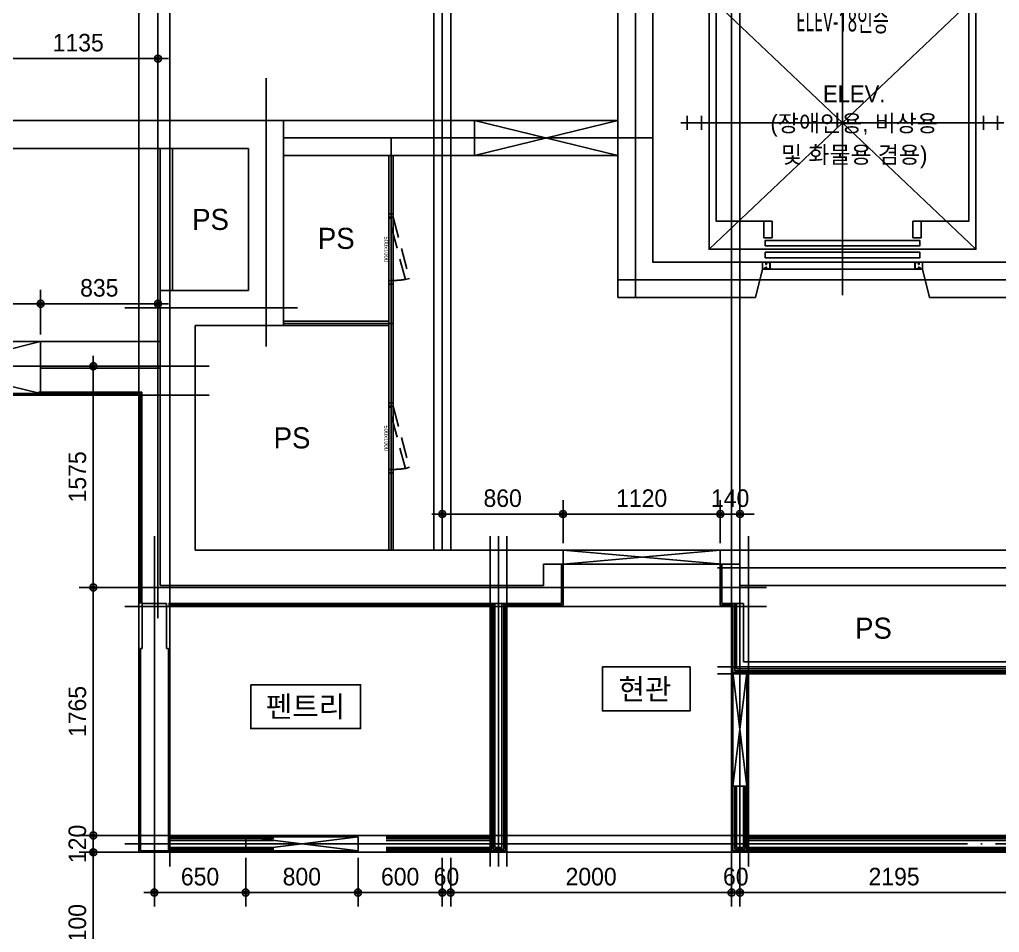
# Model space of a CAD drawing. Header units: millimetres. Extents: x 0 to 92204, y -190080 to 23760.
# Drawn here: x 11839 to 18816, y -176458 to -169961 of the extents above; entities that cross this region are included whole.
import ezdxf
from ezdxf.enums import TextEntityAlignment as Align

# ---------------------------------------------------------------- set-up
doc = ezdxf.new("R2010")
doc.units = ezdxf.units.MM
doc.header["$LTSCALE"] = 100
for name, pattern in [('AUDIT_D_220706163347-0', [0]), ('CEN', [62, 60, -1, 0, -1]), ('xr-101_102동-2F$0$HID', [2.3, 1.5, -0.8])]:
    doc.linetypes.add(name, pattern=pattern)
doc.layers.get('defpoints').update_dxf_attribs({"color": 139})
for name, color, linetype in [('A-STEEL', 4, 'Continuous'), ('AA-XXXX-DIMS', 7, 'Continuous'), ('AA-XXXX-TEXT#LEV', 3, 'Continuous'), ('CEN_CON', 1, 'CEN'), ('CEN_WALL', 12, 'CEN'), ('CONC', 2, 'Continuous'), ('DIM', 7, 'AUDIT_D_220706163347-0'), ('ELE3_CON', 7, 'Continuous'), ('ELEV-ER', 4, 'Continuous'), ('MC', 135, 'Continuous'), ('ROM', 7, 'AUDIT_D_220706163347-0'), ('WAL', 3, 'Continuous'), ('WAL_DRY', 7, 'Continuous'), ('xr-101_102동-2F$0$AA-DWXM-DOOR(PS점검구)', 4, 'xr-101_102동-2F$0$HID'), ('실명', 3, 'AUDIT_D_220706163347-0'), ('실명박스', 7, 'AUDIT_D_220706163347-0'), ('창호-open', 4, 'Continuous')]:
    doc.layers.add(name, color=color, linetype=linetype)
doc.layers.add('AA-XXXX-MC', color=153, linetype='AUDIT_D_220706163347-0', plot=False)
doc.layers.add('xr-101_102동-2F$0$DEFPOINT', color=231, linetype='Continuous', plot=False)
doc.styles.add('HAUD01', font='Dotum.ttf')
doc.styles.add('xr-101_102동-2F$0$HAUD01', font='Dotum.ttf')
doc.styles.add('돋움', font='Dotum.ttf')
doc.styles.add('맑은고딕', font='malgun.ttf', dxfattribs={"width": 0.9})
doc.dimstyles.new('내부100', dxfattribs={"dimscale": 50, "dimtxt": 2.5, "dimasz": 1, "dimexe": 2, "dimexo": 1, "dimgap": 1, "dimtad": 1, "dimdec": 0, "dimzin": 0, "dimdsep": 46, "dimtxsty": '돋움', "dimblk1": 'DIMDOT', "dimblk2": 'DIMDOT', "dimsah": 1, "dimcen": 0.09, "dimdle": 2, "dimclrd": 7, "dimclre": 7, "dimclrt": 3, "dimadec": 0, "dimazin": 0, "dimtfac": 1, "dimtdec": 0, "dimtix": 1, "dimtmove": 2, "dimatfit": 3, "dimldrblk": 'DIMDOT', "dimfxl": 1, "dimtolj": 1, "dimtzin": 0, "dimarcsym": 0})

# ---------------------------------------------------------------- blocks, each defined once
blk = doc.blocks.new('ELE_17(비진입)')
at = {"layer": 'CONC', "extrusion": (0, 0, -1)}
for p, q in [((-570, -991.6), (-570, -1041.6)), ((570, -991.6), (570, -1041.6))]:
    blk.add_line(p, q, dxfattribs=at)
at = {"layer": 'defpoints'}
blk.add_lwpolyline([(-1350, 1558.4), (1350, 1558.4), (1350, -991.6), (-1350, -991.6)], close=True, dxfattribs=at)
at = {"layer": 'ELEV-ER', "color": 1, "extrusion": (0, 0, -1)}
for p, q in [((0, 1229.9), (0, -1227.1)), ((700, 1038.6), (-700, 1038.5)), ((-1150, 0), (1150, 0))]:
    blk.add_line(p, q, dxfattribs=at)
at = {"layer": 'ELEV-ER', "extrusion": (0, 0, -1)}
for p, q in [((-550, 1013.5), (-550, 1063.5)), ((-550, 1013.5), (-550, 1063.5)), ((-475, 1063.5), (-525, 1063.5)), ((-525, 1063.5), (-525, 1013.5)), ((-475, 1063.5), (-525, 1063.5)), ((-525, 1063.5), (-525, 1013.5)), ((-500, 1113.5), (500, 1113.6)), ((-500, 963.5), (-500, 1113.5)), ((-475, 1013.5), (-475, 1063.5)), ((-475, 1013.5), (-475, 1063.5)), ((475, 1013.6), (475, 1063.6)), ((475, 1063.6), (525, 1063.6)), ((500, 1113.6), (500, 963.6)), ((525, 1063.6), (525, 1013.6)), ((550, 1013.6), (550, 1063.6)), ((-525, 1013.5), (-475, 1013.5)), ((-525, 1013.5), (-475, 1013.5)), ((525, 1013.6), (475, 1013.6)), ((500, 963.6), (-500, 963.5)), ((-950, -898.6), (900, 851.4)), ((950, -898.6), (-900, 851.4)), ((-1105, 50), (-1105, -50)), ((-1005, 50), (-1005, -50)), ((1005, 50), (1005, -50)), ((1105, 50), (1105, -50)), ((-560, -818.7), (-560, -698.7)), ((-500, -698.7), (-500, -818.7)), ((500, -818.6), (500, -698.6)), ((560, -698.6), (560, -818.6)), ((-560.1, -818.6), (-500.1, -818.6)), ((-500, -818.7), (-560, -818.7)), ((560, -818.6), (500, -818.6)), ((-570, -991.6), (-545, -991.6)), ((-570, -1041.6), (-555, -1041.6)), ((-515, -991.6), (515, -991.6)), ((-515, -1041.6), (515, -1041.6)), ((545, -991.6), (570, -991.6)), ((555, -1041.6), (570, -1041.6))]:
    blk.add_line(p, q, dxfattribs=at)
for points in [[(950, 901.4), (950, -898.6), (-950, -898.6), (-950, 901.4)], [(542, -994.6), (518, -994.6), (518, -1038.6), (542, -1038.6), (542, -1026.6), (545, -1026.6), (545, -1041.6), (515, -1041.6), (515, -991.6), (545, -991.6), (545, -1006.6), (542, -1006.6)], [(-542, -994.6), (-518, -994.6), (-518, -1038.6), (-542, -1038.6), (-542, -1026.6), (-545, -1026.6), (-545, -1041.6), (-515, -1041.6), (-515, -991.6), (-545, -991.6), (-545, -1006.6), (-542, -1006.6)]]:
    blk.add_lwpolyline(points, close=True, dxfattribs=at)
blk.add_lwpolyline([(-500, -698.6), (-900, -698.6), (-900, 851.4), (900, 851.4), (900, -698.6), (500, -698.7)], dxfattribs=at)
at = {"layer": 'ELEV-ER'}
for points in [[(-550, -875.7), (550, -875.7), (550, -835.7), (-550, -835.7)], [(-550, -960.7), (550, -960.7), (550, -920.7), (-550, -920.7)], [(-555, -1041.6), (-545, -1041.6), (-545, -1031.6), (-555, -1031.6)], [(555, -1041.6), (545, -1041.6), (545, -1031.6), (555, -1031.6)]]:
    blk.add_lwpolyline(points, close=True, dxfattribs=at)
at = {"layer": 'defpoints', "extrusion": (0, 0, -1), "style": '맑은고딕', "text_generation_flag": 2, "width": 0.6}
blk.add_text('ELEV-18인승', height=150, dxfattribs=at).set_placement((0, 801.3), align=Align.TOP_CENTER)
blk = doc.blocks.new('A$C38A1636F')
at = {"layer": 'xr-101_102동-2F$0$AA-DWXM-DOOR(PS점검구)'}
for p, q in [((225, 0), (-225, 0)), ((-225, -30), (225, -30))]:
    blk.add_line(p, q, dxfattribs=at)
for points in [[(-250, 0), (-225, 0), (-225, -30), (-250, -30)], [(250, 0), (225, 0), (225, -30), (250, -30)], [(-209.7, -146.5), (-217.4, -117.5), (217.2, -1), (225, -30)]]:
    blk.add_lwpolyline(points, close=True, dxfattribs=at)
blk.add_arc((385.2, -21.3), 610.2, 180.81816, 189.07051, dxfattribs=at)
at = {"layer": 'xr-101_102동-2F$0$DEFPOINT', "style": 'xr-101_102동-2F$0$HAUD01'}
blk.add_text('500x1000', height=30, rotation=180, dxfattribs=at).set_placement((-2.5, 18.6), align=Align.MIDDLE_CENTER)
blk = doc.blocks.new('CO-101-23F', base_point=(132164.9, -37223.7))
at = {"layer": 'A-STEEL'}
for p, q in [((133544.9, -37223.7), (133544.9, -34413.7)), ((133574.9, -37223.7), (133574.9, -34413.7)), ((132794.9, -35593.7), (133544.9, -35593.7)), ((132794.9, -35623.7), (133544.9, -35623.7))]:
    blk.add_line(p, q, dxfattribs=at)
at = {"layer": 'CEN_CON'}
for p, q in [((135299.9, -35423.7), (135299.9, -32373.7)), ((132794.9, -34288.7), (135424.9, -34288.7)), ((133559.9, -37223.7), (133559.9, -34288.7)), ((135174.9, -35298.7), (138374.9, -35298.7)), ((132794.9, -35608.7), (133574.9, -35608.7))]:
    blk.add_line(p, q, dxfattribs=at)
at = {"layer": 'CONC', "color": 2}
for p, q in [((135174.9, -32373.7), (135174.9, -35423.7)), ((135424.9, -35173.7), (135424.9, -32623.7)), ((134154.9, -34163.7), (134154.9, -34413.7)), ((136204.9, -35173.7), (135424.9, -35173.7)), ((138124.9, -35173.7), (137344.9, -35173.7)), ((135174.9, -35423.7), (136154.9, -35423.7)), ((137394.9, -35423.7), (138124.9, -35423.7))]:
    blk.add_line(p, q, dxfattribs=at)
at = {"layer": 'CONC'}
for p, q in [((132794.9, -34163.7), (134154.9, -34163.7)), ((132794.9, -34413.7), (134154.9, -34413.7)), ((136204.9, -35223.7), (136154.9, -35423.7)), ((137344.9, -35223.7), (137394.9, -35423.7))]:
    blk.add_line(p, q, dxfattribs=at)
at = {"layer": 'ELE3_CON'}
blk.add_line((134154.9, -34413.7), (135174.9, -34413.7), dxfattribs=at)
blk.add_blockref('ELE_17(비진입)', (136774.9, -34182.1))
at = {"layer": 'AA-XXXX-TEXT#LEV', "rotation": 89.99999999999999}
for p in [(133544.9, -35078.7), (133544.9, -36423.7)]:
    blk.add_blockref('A$C38A1636F', p, dxfattribs=at)
blk = doc.blocks.new('U-131B(기본)', base_point=(-85340.5, -187585.7))
at = {"layer": 'CEN_CON'}
for p, q in [((-77050.5, -176950.7), (-77050.5, -180793.7)), ((-76280.5, -176950.7), (-76280.5, -178860.7)), ((-85945.5, -177250.7), (-76055.5, -177250.7)), ((-76055.5, -178585.7), (-77285.5, -178585.7)), ((-77075.5, -182560.7), (-77075.5, -180210.7)), ((-73065.5, -180435.7), (-70710.5, -180435.7)), ((-77285.5, -180575.7), (-72715.5, -180575.7))]:
    blk.add_line(p, q, dxfattribs=at)
at = {"layer": 'CEN_WALL'}
for p, q in [((-81085.5, -179000.7), (-76685.5, -179000.7)), ((-74625.5, -182560.7), (-74625.5, -180210.7)), ((-72905.5, -180210.7), (-72905.5, -182560.7)), ((-70710.5, -181140.7), (-73065.5, -181140.7)), ((-77285.5, -182400.7), (-70710.5, -182400.7))]:
    blk.add_line(p, q, dxfattribs=at)
at = {"layer": 'CONC'}
for p, q in [((-78185.5, -177250.7), (-76155.5, -177250.7)), ((-76155.5, -177250.7), (-76155.5, -178710.7)), ((-78185.5, -177450.7), (-76405.5, -177450.7)), ((-76405.5, -177450.7), (-76405.5, -178460.7)), ((-76405.5, -178460.7), (-77035.5, -178460.7)), ((-77035.5, -178460.7), (-77035.5, -180560.7)), ((-76155.5, -178710.7), (-76785.5, -178710.7)), ((-76785.5, -178710.7), (-76785.5, -180310.7)), ((-76785.5, -180310.7), (-74165.5, -180310.7)), ((-74165.5, -180310.7), (-74165.5, -180410.7)), ((-73045.5, -180310.7), (-70585.5, -180310.7)), ((-73045.5, -180310.7), (-73045.5, -180410.7)), ((-74165.5, -180410.7), (-74305.5, -180410.7)), ((-74305.5, -180410.7), (-74305.5, -180560.7)), ((-73045.5, -180410.7), (-72905.5, -180410.7)), ((-72905.5, -180410.7), (-72905.5, -180560.7)), ((-77035.5, -180560.7), (-74305.5, -180560.7)), ((-72905.5, -180560.7), (-70822.5, -180560.7)), ((-77162.5, -181010.7), (-77162.5, -180690.7)), ((-76988.5, -180690.7), (-77162.5, -180690.7)), ((-76988.5, -181010.7), (-76988.5, -180690.7)), ((-77175.5, -182450.7), (-77175.5, -181010.7)), ((-77162.5, -181010.7), (-77175.5, -181010.7)), ((-76975.5, -181010.7), (-76988.5, -181010.7)), ((-76975.5, -182450.7), (-76975.5, -181010.7)), ((-77175.5, -182450.7), (-76975.5, -182450.7))]:
    blk.add_line(p, q, dxfattribs=at)
at = {"layer": 'MC'}
for p, q in [((-77185.5, -182460.7), (-77185.5, -176950.7)), ((-81085.5, -179205.7), (-76685.5, -179205.7)), ((-76965.5, -182560.7), (-76965.5, -180210.7)), ((-74685.5, -182560.7), (-74685.5, -180210.7)), ((-74565.5, -182560.7), (-74565.5, -180210.7)), ((-72965.5, -180210.7), (-72965.5, -182560.7)), ((-72845.5, -180210.7), (-72845.5, -182560.7)), ((-77285.5, -180710.7), (-72715.5, -180710.7)), ((-70710.5, -181190.7), (-73065.5, -181190.7)), ((-77285.5, -182340.7), (-70710.5, -182340.7)), ((-77285.5, -182460.7), (-70710.5, -182460.7))]:
    blk.add_line(p, q, dxfattribs=at)
at = {"layer": 'WAL'}
for p, q in [((-77035.5, -178460.7), (-77035.5, -177450.7)), ((-76945.5, -178460.7), (-76945.5, -177450.7)), ((-77885.5, -178825.7), (-77035.5, -178825.7)), ((-77885.5, -179015.7), (-77885.5, -178825.7)), ((-77885.5, -179015.7), (-77035.5, -179015.7))]:
    blk.add_line(p, q, dxfattribs=at)
at = {"layer": 'WAL_DRY'}
for p, q in [((-77900.5, -179185.7), (-77165.5, -179185.7)), ((-77900.5, -179195.7), (-77175.5, -179195.7)), ((-77175.5, -179195.7), (-77175.5, -180690.7)), ((-77165.5, -179185.7), (-77165.5, -180690.7)), ((-74175.5, -180690.7), (-74175.5, -180410.7)), ((-74165.5, -180700.7), (-74165.5, -180410.7)), ((-73045.5, -180700.7), (-73045.5, -180410.7)), ((-73035.5, -180690.7), (-73035.5, -180410.7)), ((-76975.5, -180690.7), (-74175.5, -180690.7)), ((-76975.5, -180700.7), (-74675.5, -180700.7)), ((-74675.5, -182450.7), (-74675.5, -180690.7)), ((-74663, -182438.2), (-74663, -180690.7)), ((-74650.5, -182425.7), (-74650.5, -180690.7)), ((-74600.5, -182425.7), (-74600.5, -180690.7)), ((-74588, -182438.2), (-74588, -180690.7)), ((-74575.5, -182450.7), (-74575.5, -180690.7)), ((-74575.5, -180700.7), (-74165.5, -180700.7)), ((-73045.5, -180700.7), (-72955.5, -180700.7)), ((-73035.5, -180690.7), (-72955.5, -180690.7)), ((-72955.5, -180690.7), (-72955.5, -181180.7)), ((-72955.5, -180690.7), (-72880.5, -180690.7)), ((-72943, -180690.7), (-72943, -181168.2)), ((-72930.5, -180690.7), (-72930.5, -181155.7)), ((-72880.5, -180690.7), (-72880.5, -181105.7)), ((-70835.5, -181105.7), (-72880.5, -181105.7)), ((-70835.5, -181180.7), (-72955.5, -181180.7)), ((-70835.5, -181168.2), (-72943, -181168.2)), ((-70835.5, -181155.7), (-72930.5, -181155.7)), ((-72955.5, -181990.7), (-72955.5, -182450.7)), ((-72943, -181990.7), (-72943, -182438.2)), ((-72930.5, -181990.7), (-72930.5, -182425.7)), ((-72880.5, -181990.7), (-72880.5, -182425.7)), ((-72868, -181990.7), (-72868, -182438.2)), ((-72855.5, -181990.7), (-72855.5, -182450.7)), ((-76975.5, -182350.7), (-76225.5, -182350.7)), ((-76975.5, -182363.2), (-76225.5, -182363.2)), ((-76975.5, -182375.7), (-76225.5, -182375.7)), ((-75425.5, -182350.7), (-74675.5, -182350.7)), ((-75425.5, -182363.2), (-74675.5, -182363.2)), ((-75425.5, -182375.7), (-74675.5, -182375.7)), ((-72855.5, -182350.7), (-70835.5, -182350.7)), ((-72855.5, -182363.2), (-70835.5, -182363.2)), ((-72855.5, -182375.7), (-70835.5, -182375.7)), ((-76975.5, -182425.7), (-76225.5, -182425.7)), ((-76975.5, -182438.2), (-76225.5, -182438.2)), ((-76975.5, -182450.7), (-76225.5, -182450.7)), ((-75425.5, -182425.7), (-74675.5, -182425.7)), ((-75425.5, -182438.2), (-74675.5, -182438.2)), ((-75425.5, -182450.7), (-74675.5, -182450.7)), ((-74675.5, -182450.7), (-74575.5, -182450.7)), ((-74663, -182438.2), (-74588, -182438.2)), ((-74650.5, -182425.7), (-74600.5, -182425.7)), ((-72955.5, -182450.7), (-72855.5, -182450.7)), ((-72943, -182438.2), (-72868, -182438.2)), ((-72930.5, -182425.7), (-72880.5, -182425.7)), ((-72855.5, -182425.7), (-70835.5, -182425.7)), ((-72855.5, -182438.2), (-70835.5, -182438.2)), ((-72855.5, -182450.7), (-70835.5, -182450.7))]:
    blk.add_line(p, q, dxfattribs=at)
blk = doc.blocks.new('DIMDOT')
at = {"layer": 'AA-XXXX-DIMS'}
for p, q in [((0, -1.5), (0, 1.5)), ((-1.5, 0), (1.5, 0))]:
    blk.add_line(p, q, dxfattribs=at)
for radius in [0.5, 0.25]:
    blk.add_circle((0, 0), radius, dxfattribs=at)
blk = doc.blocks.new('*D1439')
at = {"layer": 'defpoints', "color": 0, "transparency": 16777216}
for p in [(11688.8, -170238.6), (11688.8, -170678.2), (12823.8, -170678.2)]:
    blk.add_point(p, dxfattribs=at)
at = {"layer": 'DIM', "color": 7, "lineweight": -2, "transparency": 16777216}
for p, q in [((11688.8, -170628.2), (11688.8, -170138.6)), ((12823.8, -170628.2), (12823.8, -170138.6)), ((12773.8, -170238.6), (11738.8, -170238.6))]:
    blk.add_line(p, q, dxfattribs=at)
at = {"layer": 'DIM', "color": 7, "lineweight": -2, "transparency": 16777216, "xscale": 50, "yscale": 50, "zscale": 50, "rotation": 180}
blk.add_blockref('DIMDOT', (11688.8, -170238.6), dxfattribs=at)
at = {"layer": 'DIM', "color": 7, "lineweight": -2, "transparency": 16777216, "xscale": 50, "yscale": 50, "zscale": 50}
blk.add_blockref('DIMDOT', (12823.8, -170238.6), dxfattribs=at)
at = {"layer": 'DIM', "color": 3, "transparency": 16777216, "insert": (12256.3, -170126), "char_height": 125, "attachment_point": 5, "style": '돋움'}
blk.add_mtext('\\A1;1135', dxfattribs=at)
blk = doc.blocks.new('*D1449')
at = {"layer": 'defpoints', "color": 0, "transparency": 16777216}
for p in [(11988.8, -171983.9), (10488.8, -172253.2), (11988.8, -172253.2)]:
    blk.add_point(p, dxfattribs=at)
at = {"layer": 'DIM', "color": 7, "lineweight": -2, "transparency": 16777216}
for p, q in [((10488.8, -172203.2), (10488.8, -171883.9)), ((11988.8, -172203.2), (11988.8, -171883.9)), ((10538.8, -171983.9), (11938.8, -171983.9))]:
    blk.add_line(p, q, dxfattribs=at)
at = {"layer": 'DIM', "color": 7, "lineweight": -2, "transparency": 16777216, "xscale": 50, "yscale": 50, "zscale": 50, "rotation": 180}
blk.add_blockref('DIMDOT', (10488.8, -171983.9), dxfattribs=at)
at = {"layer": 'DIM', "color": 7, "lineweight": -2, "transparency": 16777216, "xscale": 50, "yscale": 50, "zscale": 50}
blk.add_blockref('DIMDOT', (11988.8, -171983.9), dxfattribs=at)
at = {"layer": 'DIM', "color": 3, "transparency": 16777216, "insert": (11238.8, -171871.3), "char_height": 125, "attachment_point": 5, "style": '돋움'}
blk.add_mtext('\\A1;1500', dxfattribs=at)
blk = doc.blocks.new('*D1450')
at = {"layer": 'defpoints', "color": 0, "transparency": 16777216}
for p in [(12823.8, -171983.9), (11988.8, -172253.2), (12823.8, -172253.2)]:
    blk.add_point(p, dxfattribs=at)
at = {"layer": 'DIM', "color": 7, "lineweight": -2, "transparency": 16777216}
for p, q in [((11988.8, -172203.2), (11988.8, -171883.9)), ((12823.8, -172203.2), (12823.8, -171883.9)), ((12038.8, -171983.9), (12773.8, -171983.9))]:
    blk.add_line(p, q, dxfattribs=at)
at = {"layer": 'DIM', "color": 7, "lineweight": -2, "transparency": 16777216, "xscale": 50, "yscale": 50, "zscale": 50, "rotation": 180}
blk.add_blockref('DIMDOT', (11988.8, -171983.9), dxfattribs=at)
at = {"layer": 'DIM', "color": 7, "lineweight": -2, "transparency": 16777216, "xscale": 50, "yscale": 50, "zscale": 50}
blk.add_blockref('DIMDOT', (12823.8, -171983.9), dxfattribs=at)
at = {"layer": 'DIM', "color": 3, "transparency": 16777216, "insert": (12406.3, -171871.3), "char_height": 125, "attachment_point": 5, "style": '돋움'}
blk.add_mtext('\\A1;835', dxfattribs=at)
blk = doc.blocks.new('*D1463')
at = {"layer": 'defpoints', "color": 0, "transparency": 16777216}
for p in [(15708.8, -173480.8), (14848.8, -173738.2), (15708.8, -173738.2)]:
    blk.add_point(p, dxfattribs=at)
at = {"layer": 'DIM', "color": 7, "lineweight": -2, "transparency": 16777216}
for p, q in [((14848.8, -173688.2), (14848.8, -173380.8)), ((15708.8, -173688.2), (15708.8, -173380.8)), ((14898.8, -173480.8), (15658.8, -173480.8))]:
    blk.add_line(p, q, dxfattribs=at)
at = {"layer": 'DIM', "color": 7, "lineweight": -2, "transparency": 16777216, "xscale": 50, "yscale": 50, "zscale": 50, "rotation": 180}
blk.add_blockref('DIMDOT', (14848.8, -173480.8), dxfattribs=at)
at = {"layer": 'DIM', "color": 7, "lineweight": -2, "transparency": 16777216, "xscale": 50, "yscale": 50, "zscale": 50}
blk.add_blockref('DIMDOT', (15708.8, -173480.8), dxfattribs=at)
at = {"layer": 'DIM', "color": 3, "transparency": 16777216, "insert": (15278.8, -173368.3), "char_height": 125, "attachment_point": 5, "style": '돋움'}
blk.add_mtext('\\A1;860', dxfattribs=at)
blk = doc.blocks.new('*D1464')
at = {"layer": 'defpoints', "color": 0, "transparency": 16777216}
for p in [(16828.8, -173480.8), (15708.8, -173738.2), (16828.8, -173738.2)]:
    blk.add_point(p, dxfattribs=at)
at = {"layer": 'DIM', "color": 7, "lineweight": -2, "transparency": 16777216}
for p, q in [((15708.8, -173688.2), (15708.8, -173380.8)), ((16828.8, -173688.2), (16828.8, -173380.8)), ((15758.8, -173480.8), (16778.8, -173480.8))]:
    blk.add_line(p, q, dxfattribs=at)
at = {"layer": 'DIM', "color": 7, "lineweight": -2, "transparency": 16777216, "xscale": 50, "yscale": 50, "zscale": 50, "rotation": 180}
blk.add_blockref('DIMDOT', (15708.8, -173480.8), dxfattribs=at)
at = {"layer": 'DIM', "color": 7, "lineweight": -2, "transparency": 16777216, "xscale": 50, "yscale": 50, "zscale": 50}
blk.add_blockref('DIMDOT', (16828.8, -173480.8), dxfattribs=at)
at = {"layer": 'DIM', "color": 3, "transparency": 16777216, "insert": (16268.8, -173368.3), "char_height": 125, "attachment_point": 5, "style": '돋움'}
blk.add_mtext('\\A1;1120', dxfattribs=at)
blk = doc.blocks.new('*D1465')
at = {"layer": 'defpoints', "color": 0, "transparency": 16777216}
for p in [(16968.8, -173480.8), (16828.8, -173738.2), (16968.8, -173738.2)]:
    blk.add_point(p, dxfattribs=at)
at = {"layer": 'DIM', "color": 7, "lineweight": -2, "transparency": 16777216}
for p, q in [((16828.8, -173688.2), (16828.8, -173380.8)), ((16968.8, -173688.2), (16968.8, -173380.8)), ((16778.8, -173480.8), (16728.8, -173480.8)), ((16828.8, -173480.8), (16968.8, -173480.8)), ((17018.8, -173480.8), (17068.8, -173480.8))]:
    blk.add_line(p, q, dxfattribs=at)
at = {"layer": 'DIM', "color": 7, "lineweight": -2, "transparency": 16777216, "xscale": 50, "yscale": 50, "zscale": 50}
blk.add_blockref('DIMDOT', (16828.8, -173480.8), dxfattribs=at)
at = {"layer": 'DIM', "color": 7, "lineweight": -2, "transparency": 16777216, "xscale": 50, "yscale": 50, "zscale": 50, "rotation": 180}
blk.add_blockref('DIMDOT', (16968.8, -173480.8), dxfattribs=at)
at = {"layer": 'DIM', "color": 3, "transparency": 16777216, "insert": (16898.8, -173368.3), "char_height": 125, "attachment_point": 5, "style": '돋움'}
blk.add_mtext('\\A1;140', dxfattribs=at)
blk = doc.blocks.new('*D1466')
at = {"layer": 'defpoints', "color": 0, "transparency": 16777216}
for p in [(12798.8, -175878.2), (13448.8, -175878.2), (13448.8, -176174.6)]:
    blk.add_point(p, dxfattribs=at)
at = {"layer": 'DIM', "color": 7, "lineweight": -2, "transparency": 16777216}
for p, q in [((12798.8, -175928.2), (12798.8, -176274.6)), ((13448.8, -175928.2), (13448.8, -176274.6)), ((12848.8, -176174.6), (13398.8, -176174.6))]:
    blk.add_line(p, q, dxfattribs=at)
at = {"layer": 'DIM', "color": 7, "lineweight": -2, "transparency": 16777216, "xscale": 50, "yscale": 50, "zscale": 50, "rotation": 180}
blk.add_blockref('DIMDOT', (12798.8, -176174.6), dxfattribs=at)
at = {"layer": 'DIM', "color": 7, "lineweight": -2, "transparency": 16777216, "xscale": 50, "yscale": 50, "zscale": 50}
blk.add_blockref('DIMDOT', (13448.8, -176174.6), dxfattribs=at)
at = {"layer": 'DIM', "color": 3, "transparency": 16777216, "insert": (13123.8, -176062), "char_height": 125, "attachment_point": 5, "style": '돋움'}
blk.add_mtext('\\A1;650', dxfattribs=at)
blk = doc.blocks.new('*D1467')
at = {"layer": 'defpoints', "color": 0, "transparency": 16777216}
for p in [(13448.8, -175878.2), (14248.8, -175878.2), (14248.8, -176174.6)]:
    blk.add_point(p, dxfattribs=at)
at = {"layer": 'DIM', "color": 7, "lineweight": -2, "transparency": 16777216}
for p, q in [((13448.8, -175928.2), (13448.8, -176274.6)), ((14248.8, -175928.2), (14248.8, -176274.6)), ((13498.8, -176174.6), (14198.8, -176174.6))]:
    blk.add_line(p, q, dxfattribs=at)
at = {"layer": 'DIM', "color": 7, "lineweight": -2, "transparency": 16777216, "xscale": 50, "yscale": 50, "zscale": 50, "rotation": 180}
blk.add_blockref('DIMDOT', (13448.8, -176174.6), dxfattribs=at)
at = {"layer": 'DIM', "color": 7, "lineweight": -2, "transparency": 16777216, "xscale": 50, "yscale": 50, "zscale": 50}
blk.add_blockref('DIMDOT', (14248.8, -176174.6), dxfattribs=at)
at = {"layer": 'DIM', "color": 3, "transparency": 16777216, "insert": (13848.8, -176062), "char_height": 125, "attachment_point": 5, "style": '돋움'}
blk.add_mtext('\\A1;800', dxfattribs=at)
blk = doc.blocks.new('*D1468')
at = {"layer": 'defpoints', "color": 0, "transparency": 16777216}
for p in [(14248.8, -175878.2), (14848.8, -175878.2), (14848.8, -176174.6)]:
    blk.add_point(p, dxfattribs=at)
at = {"layer": 'DIM', "color": 7, "lineweight": -2, "transparency": 16777216}
for p, q in [((14248.8, -175928.2), (14248.8, -176274.6)), ((14848.8, -175928.2), (14848.8, -176274.6)), ((14298.8, -176174.6), (14798.8, -176174.6))]:
    blk.add_line(p, q, dxfattribs=at)
at = {"layer": 'DIM', "color": 7, "lineweight": -2, "transparency": 16777216, "xscale": 50, "yscale": 50, "zscale": 50, "rotation": 180}
blk.add_blockref('DIMDOT', (14248.8, -176174.6), dxfattribs=at)
at = {"layer": 'DIM', "color": 7, "lineweight": -2, "transparency": 16777216, "xscale": 50, "yscale": 50, "zscale": 50}
blk.add_blockref('DIMDOT', (14848.8, -176174.6), dxfattribs=at)
at = {"layer": 'DIM', "color": 3, "transparency": 16777216, "insert": (14548.8, -176062), "char_height": 125, "attachment_point": 5, "style": '돋움'}
blk.add_mtext('\\A1;600', dxfattribs=at)
blk = doc.blocks.new('*D1469')
at = {"layer": 'defpoints', "color": 0, "transparency": 16777216}
for p in [(14848.8, -175878.2), (14908.8, -175878.2), (14908.8, -176174.6)]:
    blk.add_point(p, dxfattribs=at)
at = {"layer": 'DIM', "color": 7, "lineweight": -2, "transparency": 16777216}
for p, q in [((14848.8, -175928.2), (14848.8, -176274.6)), ((14908.8, -175928.2), (14908.8, -176274.6)), ((14798.8, -176174.6), (14748.8, -176174.6)), ((14848.8, -176174.6), (14908.8, -176174.6)), ((14958.8, -176174.6), (15008.8, -176174.6))]:
    blk.add_line(p, q, dxfattribs=at)
at = {"layer": 'DIM', "color": 7, "lineweight": -2, "transparency": 16777216, "xscale": 50, "yscale": 50, "zscale": 50}
blk.add_blockref('DIMDOT', (14848.8, -176174.6), dxfattribs=at)
at = {"layer": 'DIM', "color": 7, "lineweight": -2, "transparency": 16777216, "xscale": 50, "yscale": 50, "zscale": 50, "rotation": 180}
blk.add_blockref('DIMDOT', (14908.8, -176174.6), dxfattribs=at)
at = {"layer": 'DIM', "color": 3, "transparency": 16777216, "insert": (14878.8, -176062), "char_height": 125, "attachment_point": 5, "style": '돋움'}
blk.add_mtext('\\A1;60', dxfattribs=at)
blk = doc.blocks.new('*D1470')
at = {"layer": 'defpoints', "color": 0, "transparency": 16777216}
for p in [(14908.8, -175878.2), (16908.8, -175878.2), (16908.8, -176174.6)]:
    blk.add_point(p, dxfattribs=at)
at = {"layer": 'DIM', "color": 7, "lineweight": -2, "transparency": 16777216}
for p, q in [((14908.8, -175928.2), (14908.8, -176274.6)), ((16908.8, -175928.2), (16908.8, -176274.6)), ((14958.8, -176174.6), (16858.8, -176174.6))]:
    blk.add_line(p, q, dxfattribs=at)
at = {"layer": 'DIM', "color": 7, "lineweight": -2, "transparency": 16777216, "xscale": 50, "yscale": 50, "zscale": 50, "rotation": 180}
blk.add_blockref('DIMDOT', (14908.8, -176174.6), dxfattribs=at)
at = {"layer": 'DIM', "color": 7, "lineweight": -2, "transparency": 16777216, "xscale": 50, "yscale": 50, "zscale": 50}
blk.add_blockref('DIMDOT', (16908.8, -176174.6), dxfattribs=at)
at = {"layer": 'DIM', "color": 3, "transparency": 16777216, "insert": (15908.8, -176062), "char_height": 125, "attachment_point": 5, "style": '돋움'}
blk.add_mtext('\\A1;2000', dxfattribs=at)
blk = doc.blocks.new('*D1471')
at = {"layer": 'defpoints', "color": 0, "transparency": 16777216}
for p in [(16908.8, -175878.2), (16968.8, -175878.2), (16968.8, -176174.6)]:
    blk.add_point(p, dxfattribs=at)
at = {"layer": 'DIM', "color": 7, "lineweight": -2, "transparency": 16777216}
for p, q in [((16908.8, -175928.2), (16908.8, -176274.6)), ((16968.8, -175928.2), (16968.8, -176274.6)), ((16858.8, -176174.6), (16808.8, -176174.6)), ((16908.8, -176174.6), (16968.8, -176174.6)), ((17018.8, -176174.6), (17068.8, -176174.6))]:
    blk.add_line(p, q, dxfattribs=at)
at = {"layer": 'DIM', "color": 7, "lineweight": -2, "transparency": 16777216, "xscale": 50, "yscale": 50, "zscale": 50}
blk.add_blockref('DIMDOT', (16908.8, -176174.6), dxfattribs=at)
at = {"layer": 'DIM', "color": 7, "lineweight": -2, "transparency": 16777216, "xscale": 50, "yscale": 50, "zscale": 50, "rotation": 180}
blk.add_blockref('DIMDOT', (16968.8, -176174.6), dxfattribs=at)
at = {"layer": 'DIM', "color": 3, "transparency": 16777216, "insert": (16938.8, -176062), "char_height": 125, "attachment_point": 5, "style": '돋움'}
blk.add_mtext('\\A1;60', dxfattribs=at)
blk = doc.blocks.new('*D1472')
at = {"layer": 'defpoints', "color": 0, "transparency": 16777216}
for p in [(16968.8, -175878.2), (19163.8, -175878.2), (19163.8, -176174.6)]:
    blk.add_point(p, dxfattribs=at)
at = {"layer": 'DIM', "color": 7, "lineweight": -2, "transparency": 16777216}
for p, q in [((16968.8, -175928.2), (16968.8, -176274.6)), ((19163.8, -175928.2), (19163.8, -176274.6)), ((17018.8, -176174.6), (19113.8, -176174.6))]:
    blk.add_line(p, q, dxfattribs=at)
at = {"layer": 'DIM', "color": 7, "lineweight": -2, "transparency": 16777216, "xscale": 50, "yscale": 50, "zscale": 50, "rotation": 180}
blk.add_blockref('DIMDOT', (16968.8, -176174.6), dxfattribs=at)
at = {"layer": 'DIM', "color": 7, "lineweight": -2, "transparency": 16777216, "xscale": 50, "yscale": 50, "zscale": 50}
blk.add_blockref('DIMDOT', (19163.8, -176174.6), dxfattribs=at)
at = {"layer": 'DIM', "color": 3, "transparency": 16777216, "insert": (18066.3, -176062), "char_height": 125, "attachment_point": 5, "style": '돋움'}
blk.add_mtext('\\A1;2195', dxfattribs=at)
blk = doc.blocks.new('*D1504')
at = {"layer": 'defpoints', "color": 0, "transparency": 16777216}
for p in [(12698.8, -172428.2), (12363.2, -174003.2), (12698.8, -174003.2)]:
    blk.add_point(p, dxfattribs=at)
at = {"layer": 'DIM', "color": 7, "lineweight": -2, "transparency": 16777216}
for p, q in [((12648.8, -172428.2), (12263.2, -172428.2)), ((12363.2, -172478.2), (12363.2, -173953.2)), ((12648.8, -174003.2), (12263.2, -174003.2))]:
    blk.add_line(p, q, dxfattribs=at)
at = {"layer": 'DIM', "color": 7, "lineweight": -2, "transparency": 16777216, "xscale": 50, "yscale": 50, "zscale": 50}
for p, rotation in [((12363.2, -172428.2), 90), ((12363.2, -174003.2), 270)]:
    blk.add_blockref('DIMDOT', p, dxfattribs=dict(at, rotation=rotation))
at = {"layer": 'DIM', "color": 3, "transparency": 16777216, "insert": (12250.6, -173215.7), "char_height": 125, "attachment_point": 5, "rotation": 90, "style": '돋움'}
blk.add_mtext('\\A1;1575', dxfattribs=at)
blk = doc.blocks.new('*D1505')
at = {"layer": 'defpoints', "color": 0, "transparency": 16777216}
for p in [(12698.8, -174003.2), (12363.2, -175768.2), (12698.8, -175768.2)]:
    blk.add_point(p, dxfattribs=at)
at = {"layer": 'DIM', "color": 7, "lineweight": -2, "transparency": 16777216}
for p, q in [((12648.8, -174003.2), (12263.2, -174003.2)), ((12363.2, -174053.2), (12363.2, -175718.2)), ((12648.8, -175768.2), (12263.2, -175768.2))]:
    blk.add_line(p, q, dxfattribs=at)
at = {"layer": 'DIM', "color": 7, "lineweight": -2, "transparency": 16777216, "xscale": 50, "yscale": 50, "zscale": 50}
for p, rotation in [((12363.2, -174003.2), 90), ((12363.2, -175768.2), 270)]:
    blk.add_blockref('DIMDOT', p, dxfattribs=dict(at, rotation=rotation))
at = {"layer": 'DIM', "color": 3, "transparency": 16777216, "insert": (12250.6, -174885.7), "char_height": 125, "attachment_point": 5, "rotation": 90, "style": '돋움'}
blk.add_mtext('\\A1;1765', dxfattribs=at)
blk = doc.blocks.new('*D1506')
at = {"layer": 'defpoints', "color": 0, "transparency": 16777216}
for p in [(12698.8, -175768.2), (12363.2, -175888.2), (12698.8, -175888.2)]:
    blk.add_point(p, dxfattribs=at)
at = {"layer": 'DIM', "color": 7, "lineweight": -2, "transparency": 16777216}
for p, q in [((12363.2, -175718.2), (12363.2, -175668.2)), ((12648.8, -175768.2), (12263.2, -175768.2)), ((12363.2, -175768.2), (12363.2, -175888.2)), ((12648.8, -175888.2), (12263.2, -175888.2)), ((12363.2, -175938.2), (12363.2, -175988.2))]:
    blk.add_line(p, q, dxfattribs=at)
at = {"layer": 'DIM', "color": 7, "lineweight": -2, "transparency": 16777216, "xscale": 50, "yscale": 50, "zscale": 50}
for p, rotation in [((12363.2, -175768.2), 270), ((12363.2, -175888.2), 90)]:
    blk.add_blockref('DIMDOT', p, dxfattribs=dict(at, rotation=rotation))
at = {"layer": 'DIM', "color": 3, "transparency": 16777216, "insert": (12250.6, -175828.2), "char_height": 125, "attachment_point": 5, "rotation": 90, "style": '돋움'}
blk.add_mtext('\\A1;120', dxfattribs=at)
blk = doc.blocks.new('*D1507')
at = {"layer": 'defpoints', "color": 0, "transparency": 16777216}
for p in [(12698.8, -175888.2), (12363.2, -176988.2), (12698.8, -176988.2)]:
    blk.add_point(p, dxfattribs=at)
at = {"layer": 'DIM', "color": 7, "lineweight": -2, "transparency": 16777216}
for p, q in [((12648.8, -175888.2), (12263.2, -175888.2)), ((12363.2, -175938.2), (12363.2, -176938.2)), ((12648.8, -176988.2), (12263.2, -176988.2))]:
    blk.add_line(p, q, dxfattribs=at)
at = {"layer": 'DIM', "color": 7, "lineweight": -2, "transparency": 16777216, "xscale": 50, "yscale": 50, "zscale": 50}
for p, rotation in [((12363.2, -175888.2), 90), ((12363.2, -176988.2), 270)]:
    blk.add_blockref('DIMDOT', p, dxfattribs=dict(at, rotation=rotation))
at = {"layer": 'DIM', "color": 3, "transparency": 16777216, "insert": (12250.6, -176438.2), "char_height": 125, "attachment_point": 5, "rotation": 90, "style": '돋움'}
blk.add_mtext('\\A1;1100', dxfattribs=at)

msp = doc.modelspace()

# ---------------------------------------------------------------- linework, layer by layer
at = {"layer": 'AA-XXXX-MC'}
for p, q in [((12688.8, -170678.2), (12688.8, -168588.2)), ((12908.8, -174025.7), (12908.8, -168588.2)), ((14788.8, -173738.2), (14788.8, -168588.2)), ((14908.8, -173738.2), (14908.8, -168588.2)), ((16908.8, -173738.2), (16908.8, -168588.2))]:
    msp.add_line(p, q, dxfattribs=at)
at = {"layer": 'CEN_CON'}
for p, q in [((12823.8, -170678.2), (12823.8, -168588.2)), ((14848.8, -173738.2), (14848.8, -168588.2)), ((16968.8, -173738.2), (16968.8, -168588.2))]:
    msp.add_line(p, q, dxfattribs=at)
at = {"layer": '실명박스'}
for points in [[(16614.1, -174569.1), (16614.1, -174881.6), (15989.1, -174881.6), (15989.1, -174569.1)], [(13484.9, -174695.6), (13484.9, -175008.1), (14266.5, -175008.1), (14266.5, -174695.6)]]:
    msp.add_lwpolyline(points, close=True, dxfattribs=at)
at = {"layer": '창호-open'}
for p, q in [((15078.8, -170928.2), (16098.8, -170678.2)), ((15078.8, -170678.2), (16098.8, -170928.2)), ((11988.8, -172253.2), (10488.8, -172623.2)), ((10488.8, -172253.2), (11988.8, -172623.2)), ((16828.8, -173738.2), (15708.8, -173838.2)), ((15708.8, -173738.2), (16841.3, -173838.2)), ((17018.8, -175418.2), (16918.8, -174608.2)), ((17018.8, -174608.2), (16918.8, -175418.2)), ((14248.8, -175778.2), (13448.8, -175878.2)), ((13448.8, -175778.2), (14248.8, -175878.2))]:
    msp.add_line(p, q, dxfattribs=at)
for points in [[(15078.8, -170678.2), (16098.8, -170678.2), (16098.8, -170928.2), (15078.8, -170928.2)], [(10488.8, -172253.2), (11988.8, -172253.2), (11988.8, -172623.2), (10488.8, -172623.2)], [(15708.8, -173738.2), (16828.8, -173738.2), (16828.8, -173838.2), (15708.8, -173838.2)], [(16918.8, -174608.2), (16918.8, -175418.2), (17018.8, -175418.2), (17018.8, -174608.2)], [(13448.8, -175878.2), (14248.8, -175878.2), (14248.8, -175778.2), (13448.8, -175778.2)]]:
    msp.add_lwpolyline(points, close=True, dxfattribs=at)

# ---------------------------------------------------------------- block references
for name, p in [('CO-101-23F', (13088.8, -173738.2)), ('U-131B(기본)', (4533.8, -181013.2))]:
    msp.add_blockref(name, p)

# ---------------------------------------------------------------- texts
at = {"layer": 'ROM', "color": 3, "style": 'HAUD01'}
for s, height, p in [('ELEV.', 120, (17782.5, -170489.6)), ('(장애인용, 비상용', 120, (17782.5, -170709.2)), ('및 화물용 겸용)', 120, (17782.5, -170933.1)), ('PS', 150, (13198.8, -171383.2)), ('PS', 150, (14093.8, -171518.2)), ('PS', 150, (13778.8, -172938.2)), ('PS', 150, (17919.4, -174292.8))]:
    msp.add_text(s, height=height, dxfattribs=at).set_placement(p, align=Align.MIDDLE)
at = {"layer": '실명', "style": 'HAUD01'}
for s, p in [('현관', (16292.3, -174723.4)), ('펜트리', (13874.3, -174849.6))]:
    msp.add_text(s, height=150, dxfattribs=at).set_placement(p, align=Align.MIDDLE)

# ---------------------------------------------------------------- dimensions: what is measured, and where the dimension line sits
at = {"layer": 'DIM'}
for base, p1, p2, picture, middle in [((11688.8, -170238.6), (12823.8, -170678.2), (11688.8, -170678.2), '*D1439', (12256.3, -170126)), ((11988.8, -171983.9), (10488.8, -172253.2), (11988.8, -172253.2), '*D1449', (11238.8, -171871.3)), ((12823.8, -171983.9), (11988.8, -172253.2), (12823.8, -172253.2), '*D1450', (12406.3, -171871.3)), ((15708.8, -173480.8), (14848.8, -173738.2), (15708.8, -173738.2), '*D1463', (15278.8, -173368.3)), ((16828.8, -173480.8), (15708.8, -173738.2), (16828.8, -173738.2), '*D1464', (16268.8, -173368.3)), ((16968.8, -173480.8), (16828.8, -173738.2), (16968.8, -173738.2), '*D1465', (16898.8, -173368.3))]:
    dim = msp.add_linear_dim(base=base, p1=p1, p2=p2, dimstyle='내부100', override={"dimscale": 50}, dxfattribs=at)
    dim.commit()
    dim.dimension.update_dxf_attribs({"geometry": picture, "text_midpoint": middle})
for base, p1, p2, angle, picture, middle in [((12363.2, -174003.2), (12698.8, -172428.2), (12698.8, -174003.2), 90, '*D1504', (12250.6, -173215.7)), ((12363.2, -175768.2), (12698.8, -174003.2), (12698.8, -175768.2), 90, '*D1505', (12250.6, -174885.7)), ((12363.2, -175888.2), (12698.8, -175768.2), (12698.8, -175888.2), 90, '*D1506', (12250.6, -175828.2)), ((12363.2, -176988.2), (12698.8, -175888.2), (12698.8, -176988.2), 90, '*D1507', (12250.6, -176438.2)), ((13448.8, -176174.6), (12798.8, -175878.2), (13448.8, -175878.2), 180, '*D1466', (13123.8, -176062)), ((14248.8, -176174.6), (13448.8, -175878.2), (14248.8, -175878.2), 180, '*D1467', (13848.8, -176062)), ((14848.8, -176174.6), (14248.8, -175878.2), (14848.8, -175878.2), 180, '*D1468', (14548.8, -176062)), ((14908.8, -176174.6), (14848.8, -175878.2), (14908.8, -175878.2), 180, '*D1469', (14878.8, -176062)), ((16908.8, -176174.6), (14908.8, -175878.2), (16908.8, -175878.2), 180, '*D1470', (15908.8, -176062)), ((16968.8, -176174.6), (16908.8, -175878.2), (16968.8, -175878.2), 180, '*D1471', (16938.8, -176062)), ((19163.8, -176174.6), (16968.8, -175878.2), (19163.8, -175878.2), 180, '*D1472', (18066.3, -176062))]:
    dim = msp.add_linear_dim(base=base, p1=p1, p2=p2, angle=angle, dimstyle='내부100', override={"dimscale": 50}, dxfattribs=at)
    dim.commit()
    dim.dimension.update_dxf_attribs({"geometry": picture, "text_midpoint": middle})

doc.saveas('drawing.dxf')
